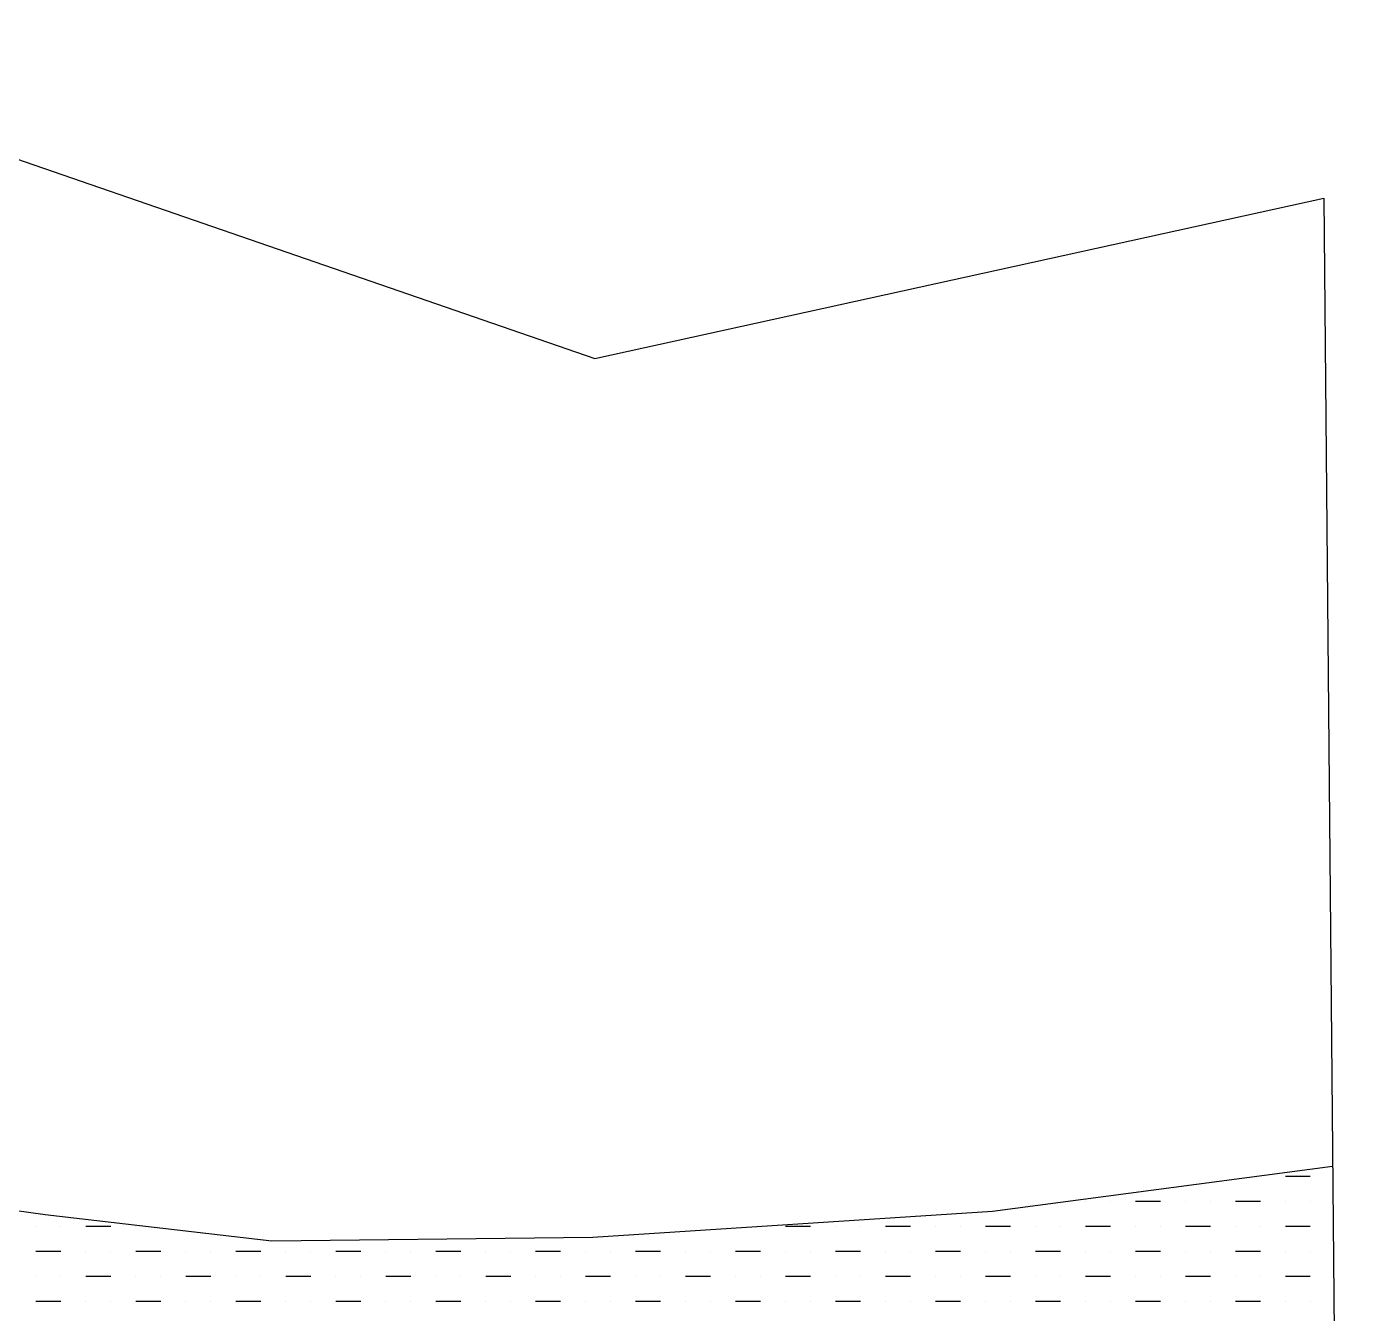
# Model space of a CAD drawing. Header units: metres. Extents: x 268261 to 270041, y 2134369 to 2136978.
# Drawn here: x 269057 to 269729, y 2136324 to 2136978 of the extents above; entities that cross this region are included whole.
import ezdxf

# ---------------------------------------------------------------- set-up
doc = ezdxf.new("R2010")
doc.units = ezdxf.units.M
doc.layers.add('MUDFLATS', color=40, linetype='Continuous')

msp = doc.modelspace()

# ---------------------------------------------------------------- linework, layer by layer
at = {"color": 3}
msp.add_lwpolyline([(268857.34, 2136978.19), (269346.23, 2136809.51), (269716.76, 2136890.95), (269728.83, 2135570.42)], dxfattribs=at)
at = {"layer": 'MUDFLATS'}
for p, q in [((269721.25, 2136398.88), (269548.33, 2136376.07)), ((269066.95, 2136374.28), (269035.18, 2136378.66)), ((269182.15, 2136360.87), (269066.95, 2136374.28)), ((269548.33, 2136376.07), (269345.28, 2136362.76)), ((269345.28, 2136362.76), (269182.15, 2136360.87))]:
    msp.add_line(p, q, dxfattribs=at)
at = {"layer": 'MUDFLATS', "linetype": 'Continuous'}
for p, q in [((269684.5, 2136394), (269684.5, 2136394)), ((269697.2, 2136394), (269709.9, 2136394)), ((269595.6, 2136381.3), (269595.6, 2136381.3)), ((269608.3, 2136381.3), (269608.3, 2136381.3)), ((269621, 2136381.3), (269633.7, 2136381.3)), ((269646.4, 2136381.3), (269646.4, 2136381.3)), ((269659.1, 2136381.3), (269659.1, 2136381.3)), ((269671.8, 2136381.3), (269684.5, 2136381.3)), ((269697.2, 2136381.3), (269697.2, 2136381.3)), ((269709.9, 2136381.3), (269709.9, 2136381.3)), ((269062.2, 2136368.6), (269062.2, 2136368.6)), ((269074.9, 2136368.6), (269074.9, 2136368.6)), ((269087.6, 2136368.6), (269100.3, 2136368.6)), ((269113, 2136368.6), (269113, 2136368.6)), ((269443.2, 2136368.6), (269455.9, 2136368.6)), ((269468.6, 2136368.6), (269468.6, 2136368.6)), ((269481.3, 2136368.6), (269481.3, 2136368.6)), ((269494, 2136368.6), (269506.7, 2136368.6)), ((269519.4, 2136368.6), (269519.4, 2136368.6)), ((269532.1, 2136368.6), (269532.1, 2136368.6)), ((269544.8, 2136368.6), (269557.5, 2136368.6)), ((269570.2, 2136368.6), (269570.2, 2136368.6)), ((269582.9, 2136368.6), (269582.9, 2136368.6)), ((269595.6, 2136368.6), (269608.3, 2136368.6)), ((269621, 2136368.6), (269621, 2136368.6)), ((269633.7, 2136368.6), (269633.7, 2136368.6)), ((269646.4, 2136368.6), (269659.1, 2136368.6)), ((269671.8, 2136368.6), (269671.8, 2136368.6)), ((269684.5, 2136368.6), (269684.5, 2136368.6)), ((269697.2, 2136368.6), (269709.9, 2136368.6)), ((269062.2, 2136355.9), (269074.9, 2136355.9)), ((269087.6, 2136355.9), (269087.6, 2136355.9)), ((269100.3, 2136355.9), (269100.3, 2136355.9)), ((269113, 2136355.9), (269125.7, 2136355.9)), ((269138.4, 2136355.9), (269138.4, 2136355.9)), ((269151.1, 2136355.9), (269151.1, 2136355.9)), ((269163.8, 2136355.9), (269176.5, 2136355.9)), ((269189.2, 2136355.9), (269189.2, 2136355.9)), ((269201.9, 2136355.9), (269201.9, 2136355.9)), ((269214.6, 2136355.9), (269227.3, 2136355.9)), ((269240, 2136355.9), (269240, 2136355.9)), ((269252.7, 2136355.9), (269252.7, 2136355.9)), ((269265.4, 2136355.9), (269278.1, 2136355.9)), ((269290.8, 2136355.9), (269290.8, 2136355.9)), ((269303.5, 2136355.9), (269303.5, 2136355.9)), ((269316.2, 2136355.9), (269328.9, 2136355.9)), ((269341.6, 2136355.9), (269341.6, 2136355.9)), ((269354.3, 2136355.9), (269354.3, 2136355.9)), ((269367, 2136355.9), (269379.7, 2136355.9)), ((269392.4, 2136355.9), (269392.4, 2136355.9)), ((269405.1, 2136355.9), (269405.1, 2136355.9)), ((269417.8, 2136355.9), (269430.5, 2136355.9)), ((269443.2, 2136355.9), (269443.2, 2136355.9)), ((269455.9, 2136355.9), (269455.9, 2136355.9)), ((269468.6, 2136355.9), (269481.3, 2136355.9)), ((269494, 2136355.9), (269494, 2136355.9)), ((269506.7, 2136355.9), (269506.7, 2136355.9)), ((269519.4, 2136355.9), (269532.1, 2136355.9)), ((269544.8, 2136355.9), (269544.8, 2136355.9)), ((269557.5, 2136355.9), (269557.5, 2136355.9)), ((269570.2, 2136355.9), (269582.9, 2136355.9)), ((269595.6, 2136355.9), (269595.6, 2136355.9)), ((269608.3, 2136355.9), (269608.3, 2136355.9)), ((269621, 2136355.9), (269633.7, 2136355.9)), ((269646.4, 2136355.9), (269646.4, 2136355.9)), ((269659.1, 2136355.9), (269659.1, 2136355.9)), ((269671.8, 2136355.9), (269684.5, 2136355.9)), ((269697.2, 2136355.9), (269697.2, 2136355.9)), ((269709.9, 2136355.9), (269709.9, 2136355.9)), ((269062.2, 2136343.2), (269062.2, 2136343.2)), ((269074.9, 2136343.2), (269074.9, 2136343.2)), ((269087.6, 2136343.2), (269100.3, 2136343.2)), ((269113, 2136343.2), (269113, 2136343.2)), ((269125.7, 2136343.2), (269125.7, 2136343.2)), ((269138.4, 2136343.2), (269151.1, 2136343.2)), ((269163.8, 2136343.2), (269163.8, 2136343.2)), ((269176.5, 2136343.2), (269176.5, 2136343.2)), ((269189.2, 2136343.2), (269201.9, 2136343.2)), ((269214.6, 2136343.2), (269214.6, 2136343.2)), ((269227.3, 2136343.2), (269227.3, 2136343.2)), ((269240, 2136343.2), (269252.7, 2136343.2)), ((269265.4, 2136343.2), (269265.4, 2136343.2)), ((269278.1, 2136343.2), (269278.1, 2136343.2)), ((269290.8, 2136343.2), (269303.5, 2136343.2)), ((269316.2, 2136343.2), (269316.2, 2136343.2)), ((269328.9, 2136343.2), (269328.9, 2136343.2)), ((269341.6, 2136343.2), (269354.3, 2136343.2)), ((269367, 2136343.2), (269367, 2136343.2)), ((269379.7, 2136343.2), (269379.7, 2136343.2)), ((269392.4, 2136343.2), (269405.1, 2136343.2)), ((269417.8, 2136343.2), (269417.8, 2136343.2)), ((269430.5, 2136343.2), (269430.5, 2136343.2)), ((269443.2, 2136343.2), (269455.9, 2136343.2)), ((269468.6, 2136343.2), (269468.6, 2136343.2)), ((269481.3, 2136343.2), (269481.3, 2136343.2)), ((269494, 2136343.2), (269506.7, 2136343.2)), ((269519.4, 2136343.2), (269519.4, 2136343.2)), ((269532.1, 2136343.2), (269532.1, 2136343.2)), ((269544.8, 2136343.2), (269557.5, 2136343.2)), ((269570.2, 2136343.2), (269570.2, 2136343.2)), ((269582.9, 2136343.2), (269582.9, 2136343.2)), ((269595.6, 2136343.2), (269608.3, 2136343.2)), ((269621, 2136343.2), (269621, 2136343.2)), ((269633.7, 2136343.2), (269633.7, 2136343.2)), ((269646.4, 2136343.2), (269659.1, 2136343.2)), ((269671.8, 2136343.2), (269671.8, 2136343.2)), ((269684.5, 2136343.2), (269684.5, 2136343.2)), ((269697.2, 2136343.2), (269709.9, 2136343.2)), ((269062.2, 2136330.5), (269074.9, 2136330.5)), ((269087.6, 2136330.5), (269087.6, 2136330.5)), ((269100.3, 2136330.5), (269100.3, 2136330.5)), ((269113, 2136330.5), (269125.7, 2136330.5)), ((269138.4, 2136330.5), (269138.4, 2136330.5)), ((269151.1, 2136330.5), (269151.1, 2136330.5)), ((269163.8, 2136330.5), (269176.5, 2136330.5)), ((269189.2, 2136330.5), (269189.2, 2136330.5)), ((269201.9, 2136330.5), (269201.9, 2136330.5)), ((269214.6, 2136330.5), (269227.3, 2136330.5)), ((269240, 2136330.5), (269240, 2136330.5)), ((269252.7, 2136330.5), (269252.7, 2136330.5)), ((269265.4, 2136330.5), (269278.1, 2136330.5)), ((269290.8, 2136330.5), (269290.8, 2136330.5)), ((269303.5, 2136330.5), (269303.5, 2136330.5)), ((269316.2, 2136330.5), (269328.9, 2136330.5)), ((269341.6, 2136330.5), (269341.6, 2136330.5)), ((269354.3, 2136330.5), (269354.3, 2136330.5)), ((269367, 2136330.5), (269379.7, 2136330.5)), ((269392.4, 2136330.5), (269392.4, 2136330.5)), ((269405.1, 2136330.5), (269405.1, 2136330.5)), ((269417.8, 2136330.5), (269430.5, 2136330.5)), ((269443.2, 2136330.5), (269443.2, 2136330.5)), ((269455.9, 2136330.5), (269455.9, 2136330.5)), ((269468.6, 2136330.5), (269481.3, 2136330.5)), ((269494, 2136330.5), (269494, 2136330.5)), ((269506.7, 2136330.5), (269506.7, 2136330.5)), ((269519.4, 2136330.5), (269532.1, 2136330.5)), ((269544.8, 2136330.5), (269544.8, 2136330.5)), ((269557.5, 2136330.5), (269557.5, 2136330.5)), ((269570.2, 2136330.5), (269582.9, 2136330.5)), ((269595.6, 2136330.5), (269595.6, 2136330.5)), ((269608.3, 2136330.5), (269608.3, 2136330.5)), ((269621, 2136330.5), (269633.7, 2136330.5)), ((269646.4, 2136330.5), (269646.4, 2136330.5)), ((269659.1, 2136330.5), (269659.1, 2136330.5)), ((269671.8, 2136330.5), (269684.5, 2136330.5)), ((269697.2, 2136330.5), (269697.2, 2136330.5)), ((269709.9, 2136330.5), (269709.9, 2136330.5))]:
    msp.add_line(p, q, dxfattribs=at)

doc.saveas('drawing.dxf')
